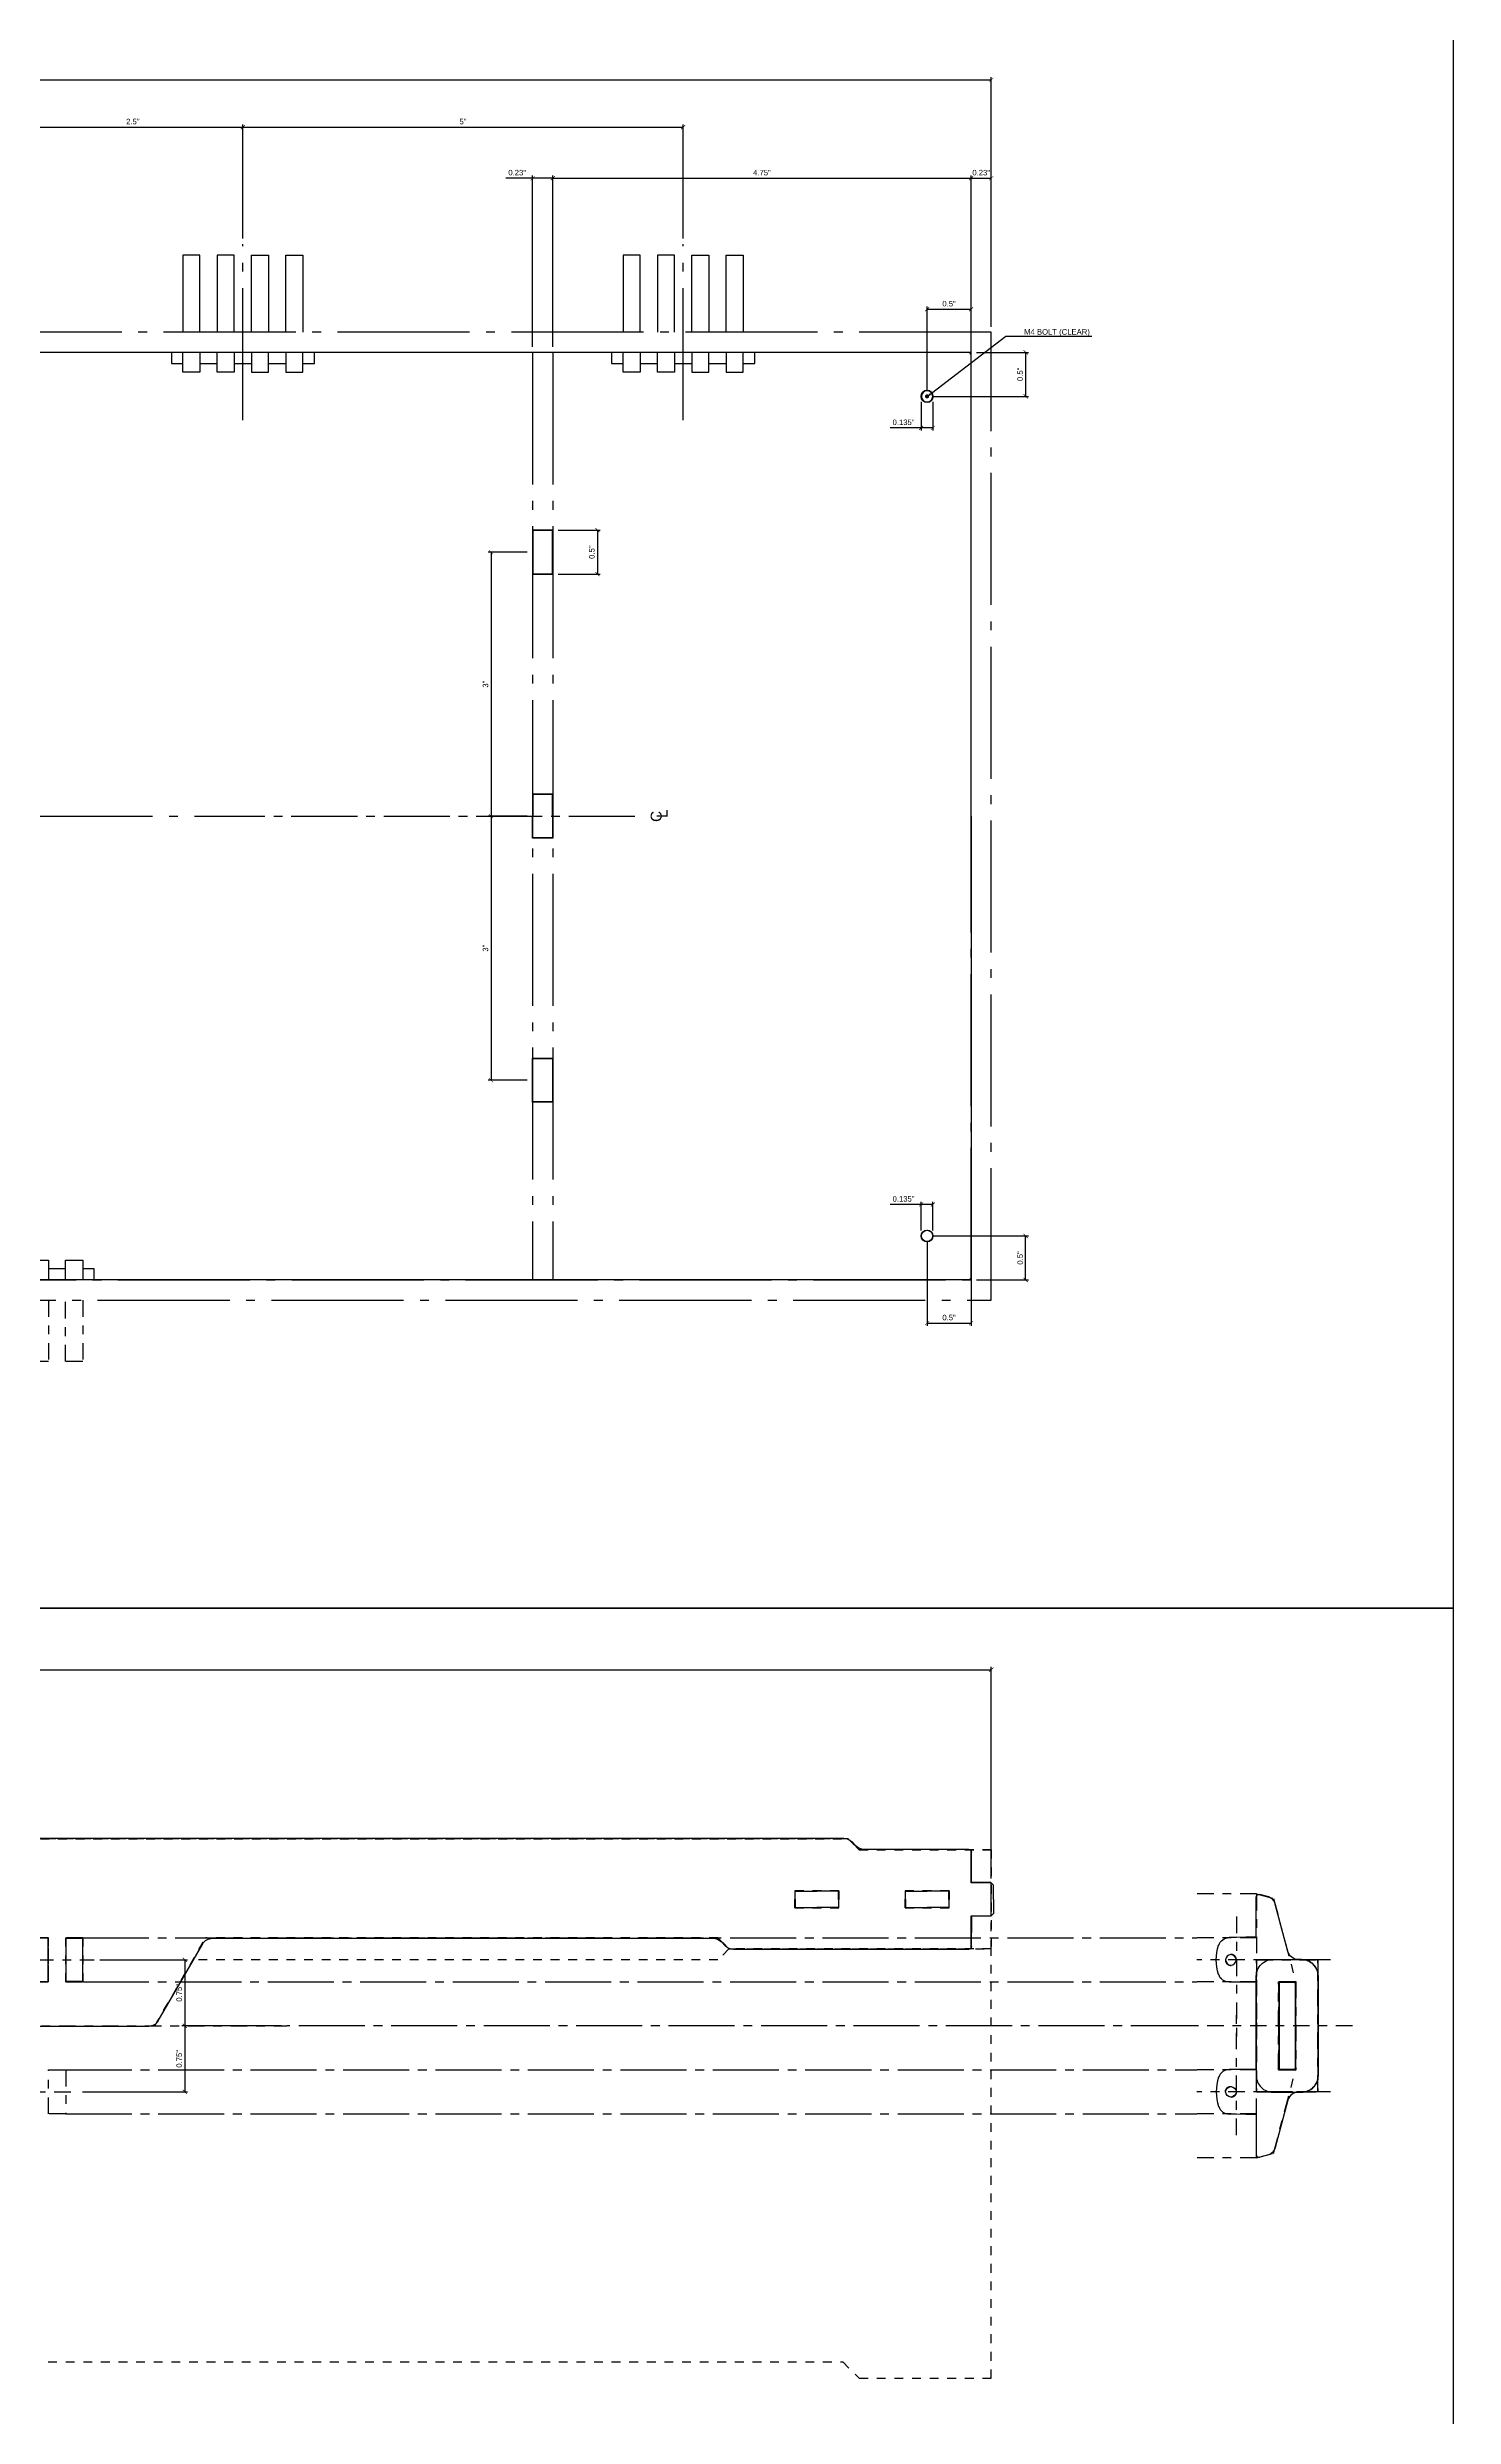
# Model space of a CAD drawing. Header units: inches. Extents: x -248 to 125, y -31 to 166.
# Drawn here: x 12.28 to 28.25, y 41.82 to 68.74 of the extents above; entities that cross this region are included whole.
import ezdxf

# ---------------------------------------------------------------- set-up
doc = ezdxf.new("R2010")
doc.units = ezdxf.units.IN
doc.header["$MEASUREMENT"] = 0
doc.linetypes.add('ACAD_ISO04W100', pattern=[30, 24, -3, 0, -3])
doc.linetypes.add('ACAD_ISO07W100', pattern=[3, 0, -3])
doc.layers.get('Defpoints').update_dxf_attribs({"color": 30})
doc.layers.add('ANNO', color=6, linetype='Continuous', lineweight=0)
doc.layers.add('CUT', color=1, linetype='Continuous')
doc.styles.get("Standard").update_dxf_attribs({"font": 'arial.ttf'})
doc.dimstyles.get("Standard").update_dxf_attribs({"dimtxt": 0.0625, "dimasz": 0.046875, "dimexe": 0.03125, "dimexo": 0.0625, "dimgap": 0.03125, "dimtad": 1, "dimdec": 4, "dimdsep": 46, "dimtxsty": 'Standard', "dimblk": 'ARCHTICK', "dimcen": 0.09, "dimadec": 0, "dimazin": 0, "dimtfac": 1, "dimtdec": 4, "dimtofl": 0, "dimtmove": 0, "dimatfit": 3, "dimldrblk": 'DOT', "dimfxl": 1, "dimtolj": 1, "dimtzin": 0, "dimarcsym": 0})

# ---------------------------------------------------------------- blocks, each defined once
blk = doc.blocks.new('BraceHole_Quarter')
at = {"layer": 'CUT', "ltscale": 0.003906}
for p, q in [((-0.25, 0.0935), (0, 0.0935)), ((-0.246, 0), (-0.246, 0.0975))]:
    blk.add_line(p, q, dxfattribs=at)
at = {"layer": 'Defpoints', "linetype": 'ACAD_ISO04W100', "ltscale": 0.003906}
for p, q in [((-0.25, -0.0975), (-0.25, 0.0975)), ((-0.25, 0.0975), (0.25, 0.0975)), ((0.25, 0.0975), (0.25, -0.0975)), ((0.25, -0.0975), (-0.25, -0.0975))]:
    blk.add_line(p, q, dxfattribs=at)
blk = doc.blocks.new('BraceHole')
at = {"color": 0}
blk.add_blockref('BraceHole_Quarter', (0, 0), dxfattribs=at)
at = {"color": 0, "xscale": -1}
blk.add_blockref('BraceHole_Quarter', (0, 0), dxfattribs=at)
at = {"color": 0, "xscale": -1, "rotation": 180}
blk.add_blockref('BraceHole_Quarter', (0, 0), dxfattribs=at)
at = {"color": 0, "rotation": 180}
blk.add_blockref('BraceHole_Quarter', (0, 0), dxfattribs=at)
blk = doc.blocks.new('BraceHoles')
at = {"color": 0}
for p in [(0.5, 0), (1.75, 0)]:
    blk.add_blockref('BraceHole', p, dxfattribs=at)
blk = doc.blocks.new('HingeHole')
at = {"layer": 'CUT', "ltscale": 0.003906}
for p, q in [((-0.0975, 0.495), (0.0975, 0.495)), ((-0.0925, 0), (-0.0925, 0.5)), ((0.0925, 0.5), (0.0925, 0)), ((0.0975, 0.005), (-0.0975, 0.005))]:
    blk.add_line(p, q, dxfattribs=at)
at = {"layer": 'Defpoints', "linetype": 'ACAD_ISO04W100', "ltscale": 0.003906}
for p, q in [((-0.0975, 0), (-0.0975, 0.5)), ((-0.0975, 0.5), (0.0975, 0.5)), ((0.0975, 0.5), (0.0975, 0)), ((0.0975, 0), (-0.0975, 0))]:
    blk.add_line(p, q, dxfattribs=at)
blk = doc.blocks.new('Dovetail_Out_Half')
for p, q in [((0.24, 0.1925), (0.24, 0.375)), ((-0.01, 0.16125), (0.02125, 0.1925)), ((-0.01, 0), (-0.01, 0.16125)), ((0.02125, 0.1925), (0.24, 0.1925))]:
    blk.add_line(p, q)
blk = doc.blocks.new('Lid_Front_Half')
at = {"layer": 'CUT'}
for p, q in [((-9.325, 0.005), (0, 0.005)), ((-10.775, -0.313), (-10.775, -0.151)), ((-10.744, -0.12), (-9.554, -0.12)), ((-9.465, -0.083), (-9.414, -0.032)), ((-10.775, -1.224), (-10.775, -1.062)), ((-8.07, -1.255), (-10.744, -1.255)), ((-7.93, -1.167), (-7.981, -1.218)), ((-2.152, -1.13), (-7.841, -1.13)), ((-1.539, -2.068), (-2.044, -1.193)), ((0, -2.13), (-1.431, -2.13))]:
    blk.add_line(p, q, dxfattribs=at)
for centre, radius, start, end in [((-9.325, -0.12), 0.125, 90, 135), ((-10.744, -0.151), 0.0312, 90, 180), ((-9.554, 0.005), 0.125, 270, 315), ((-10.744, -1.224), 0.0312, 180, 270), ((-8.07, -1.13), 0.125, 270, 315), ((-7.841, -1.255), 0.125, 90, 135), ((-2.152, -1.255), 0.125, 30, 90), ((-1.431, -2.005), 0.125, 210, 270)]:
    blk.add_arc(centre, radius, start, end, dxfattribs=at)
at = {"layer": 'Defpoints', "linetype": 'ACAD_ISO04W100', "ltscale": 0.0625}
blk.add_line((0, -2.378), (0, 0.488), dxfattribs=at)
at = {"layer": 'Defpoints', "linetype": 'ACAD_ISO04W100', "ltscale": 0.015625}
for p, q in [((-10.77, -0.5), (-10.77, -0.125)), ((-11, -0.875), (-11, -0.5)), ((-11, -0.5), (-10.77, -0.5)), ((-10.77, -0.875), (-11, -0.875)), ((-10.77, -1.25), (-10.77, -0.875))]:
    blk.add_line(p, q, dxfattribs=at)
at = {"xscale": -1, "rotation": 180}
for name, p in [('BraceHoles', (-10.77, -0.688)), ('HingeHole', (-0.585, -1.125))]:
    blk.add_blockref(name, p, dxfattribs=at)
at = {"rotation": 180}
blk.add_blockref('HingeHole', (-0.195, -1.125), dxfattribs=at)
at = {"layer": 'CUT'}
blk.add_blockref('Dovetail_Out_Half', (-11.015, -0.688), dxfattribs=at)
at = {"layer": 'CUT', "xscale": -1, "rotation": 180}
blk.add_blockref('Dovetail_Out_Half', (-11.015, -0.688), dxfattribs=at)
blk = doc.blocks.new('Lid_Top_Front')
blk.add_blockref('Lid_Front_Half', (0, 1.25))
at = {"xscale": -1}
blk.add_blockref('Lid_Front_Half', (0, 1.25), dxfattribs=at)
blk = doc.blocks.new('_ArchTick')
at = {"color": 0, "linetype": 'ByBlock', "const_width": 0.15}
blk.add_lwpolyline([(-0.5, -0.5), (0.5, 0.5)], dxfattribs=at)
blk = doc.blocks.new('*D1029')
at = {"layer": 'ANNO', "color": 0, "lineweight": -2, "transparency": 16777216}
for p, q in [((1, 65.562), (1, 68.398)), ((23, 65.562), (23, 68.398)), ((1, 68.367), (23, 68.367))]:
    blk.add_line(p, q, dxfattribs=at)
at = {"layer": 'Defpoints', "color": 0, "transparency": 16777216}
for p in [(23, 68.367), (1, 65.5), (23, 65.5)]:
    blk.add_point(p, dxfattribs=at)
at = {"layer": 'ANNO', "color": 0, "lineweight": -2, "transparency": 16777216, "xscale": 0.046875, "yscale": 0.046875, "zscale": 0.046875, "rotation": 180}
blk.add_blockref('_ArchTick', (1, 68.367), dxfattribs=at)
at = {"layer": 'ANNO', "color": 0, "lineweight": -2, "transparency": 16777216, "xscale": 0.046875, "yscale": 0.046875, "zscale": 0.046875}
blk.add_blockref('_ArchTick', (23, 68.367), dxfattribs=at)
at = {"layer": 'ANNO', "color": 0, "transparency": 16777216, "insert": (12, 68.43), "char_height": 0.0625, "attachment_point": 5}
blk.add_mtext('\\A1;22"', dxfattribs=at)
blk = doc.blocks.new('_Dot')
at = {"color": 0, "linetype": 'ByBlock', "lineweight": -2}
blk.add_line((-0.5, 0), (-1, 0), dxfattribs=at)
at = {"color": 0, "linetype": 'ByBlock', "const_width": 0.5}
blk.add_lwpolyline([(-0.25, 0, 1), (0.25, 0, 1)], format="xyb", close=True, dxfattribs=at)
blk = doc.blocks.new('*D1023')
at = {"layer": 'ANNO', "color": 0, "lineweight": -2, "transparency": 16777216}
for p, q in [((22.77, 65.332), (22.77, 67.28)), ((22.77, 67.249), (23, 67.249)), ((23, 65.562), (23, 67.28))]:
    blk.add_line(p, q, dxfattribs=at)
at = {"layer": 'Defpoints', "color": 0, "transparency": 16777216}
for p in [(23, 67.249), (23, 65.5), (22.77, 65.27)]:
    blk.add_point(p, dxfattribs=at)
at = {"layer": 'ANNO', "color": 0, "lineweight": -2, "transparency": 16777216, "xscale": 0.046875, "yscale": 0.046875, "zscale": 0.046875, "rotation": 180}
blk.add_blockref('_ArchTick', (22.77, 67.249), dxfattribs=at)
at = {"layer": 'ANNO', "color": 0, "lineweight": -2, "transparency": 16777216, "xscale": 0.046875, "yscale": 0.046875, "zscale": 0.046875}
blk.add_blockref('_ArchTick', (23, 67.249), dxfattribs=at)
at = {"layer": 'ANNO', "color": 0, "transparency": 16777216, "insert": (22.885, 67.312), "char_height": 0.0625, "attachment_point": 5}
blk.add_mtext('\\A1;0.23"', dxfattribs=at)
blk = doc.blocks.new('*D1018')
at = {"layer": 'ANNO', "color": 0, "lineweight": -2, "transparency": 16777216}
for p, q in [((12, 67.105), (12, 67.86)), ((14.5, 66.562), (14.5, 67.86)), ((12, 67.829), (14.5, 67.829))]:
    blk.add_line(p, q, dxfattribs=at)
at = {"layer": 'Defpoints', "color": 0, "transparency": 16777216}
for p in [(14.5, 67.829), (12, 67.043), (14.5, 66.5)]:
    blk.add_point(p, dxfattribs=at)
at = {"layer": 'ANNO', "color": 0, "lineweight": -2, "transparency": 16777216, "xscale": 0.046875, "yscale": 0.046875, "zscale": 0.046875, "rotation": 180}
blk.add_blockref('_ArchTick', (12, 67.829), dxfattribs=at)
at = {"layer": 'ANNO', "color": 0, "lineweight": -2, "transparency": 16777216, "xscale": 0.046875, "yscale": 0.046875, "zscale": 0.046875}
blk.add_blockref('_ArchTick', (14.5, 67.829), dxfattribs=at)
at = {"layer": 'ANNO', "color": 0, "transparency": 16777216, "insert": (13.25, 67.892), "char_height": 0.0625, "attachment_point": 5}
blk.add_mtext('\\A1;2.5"', dxfattribs=at)
blk = doc.blocks.new('*D1019')
at = {"layer": 'ANNO', "color": 0, "lineweight": -2, "transparency": 16777216}
for p, q in [((14.5, 66.562), (14.5, 67.86)), ((19.5, 66.562), (19.5, 67.86)), ((14.5, 67.829), (19.5, 67.829))]:
    blk.add_line(p, q, dxfattribs=at)
at = {"layer": 'Defpoints', "color": 0, "transparency": 16777216}
for p in [(19.5, 67.829), (14.5, 66.5), (19.5, 66.5)]:
    blk.add_point(p, dxfattribs=at)
at = {"layer": 'ANNO', "color": 0, "lineweight": -2, "transparency": 16777216, "xscale": 0.046875, "yscale": 0.046875, "zscale": 0.046875, "rotation": 180}
blk.add_blockref('_ArchTick', (14.5, 67.829), dxfattribs=at)
at = {"layer": 'ANNO', "color": 0, "lineweight": -2, "transparency": 16777216, "xscale": 0.046875, "yscale": 0.046875, "zscale": 0.046875}
blk.add_blockref('_ArchTick', (19.5, 67.829), dxfattribs=at)
at = {"layer": 'ANNO', "color": 0, "transparency": 16777216, "insert": (17, 67.892), "char_height": 0.0625, "attachment_point": 5}
blk.add_mtext('\\A1;5"', dxfattribs=at)
blk = doc.blocks.new('*D1021')
at = {"layer": 'ANNO', "color": 0, "lineweight": -2, "transparency": 16777216}
for p, q in [((17.79, 67.249), (17.487, 67.249)), ((17.79, 65.332), (17.79, 67.28)), ((18.02, 67.249), (17.79, 67.249)), ((18.02, 65.332), (18.02, 67.28))]:
    blk.add_line(p, q, dxfattribs=at)
at = {"layer": 'Defpoints', "color": 0, "transparency": 16777216}
for p in [(17.79, 67.249), (17.79, 65.27), (18.02, 65.27)]:
    blk.add_point(p, dxfattribs=at)
at = {"layer": 'ANNO', "color": 0, "lineweight": -2, "transparency": 16777216, "xscale": 0.046875, "yscale": 0.046875, "zscale": 0.046875, "rotation": 180}
blk.add_blockref('_ArchTick', (17.79, 67.249), dxfattribs=at)
at = {"layer": 'ANNO', "color": 0, "lineweight": -2, "transparency": 16777216, "xscale": 0.046875, "yscale": 0.046875, "zscale": 0.046875}
blk.add_blockref('_ArchTick', (18.02, 67.249), dxfattribs=at)
at = {"layer": 'ANNO', "color": 0, "transparency": 16777216, "insert": (17.615, 67.312), "char_height": 0.0625, "attachment_point": 5}
blk.add_mtext('\\A1;0.23"', dxfattribs=at)
blk = doc.blocks.new('*D1022')
at = {"layer": 'ANNO', "color": 0, "lineweight": -2, "transparency": 16777216}
for p, q in [((18.02, 65.332), (18.02, 67.28)), ((18.02, 67.249), (22.77, 67.249)), ((22.77, 65.332), (22.77, 67.28))]:
    blk.add_line(p, q, dxfattribs=at)
at = {"layer": 'Defpoints', "color": 0, "transparency": 16777216}
for p in [(22.77, 67.249), (18.02, 65.27), (22.77, 65.27)]:
    blk.add_point(p, dxfattribs=at)
at = {"layer": 'ANNO', "color": 0, "lineweight": -2, "transparency": 16777216, "xscale": 0.046875, "yscale": 0.046875, "zscale": 0.046875, "rotation": 180}
blk.add_blockref('_ArchTick', (18.02, 67.249), dxfattribs=at)
at = {"layer": 'ANNO', "color": 0, "lineweight": -2, "transparency": 16777216, "xscale": 0.046875, "yscale": 0.046875, "zscale": 0.046875}
blk.add_blockref('_ArchTick', (22.77, 67.249), dxfattribs=at)
at = {"layer": 'ANNO', "color": 0, "transparency": 16777216, "insert": (20.395, 67.312), "char_height": 0.0625, "attachment_point": 5}
blk.add_mtext('\\A1;4.75"', dxfattribs=at)
blk = doc.blocks.new('Hinge_Plan')
at = {"layer": 'Defpoints', "linetype": 'ACAD_ISO04W100', "ltscale": 0.0625}
blk.add_line((0, -1), (0, 1), dxfattribs=at)
at = {"layer": 'Defpoints'}
for p, q in [((-0.812, -0.23), (-0.812, -0.355)), ((0.813, -0.355), (0.813, -0.23)), ((-0.812, -0.355), (-0.683, -0.355)), ((-0.488, -0.355), (-0.293, -0.355)), ((-0.098, -0.355), (0.097, -0.355)), ((0.292, -0.355), (0.487, -0.355)), ((0.682, -0.355), (0.813, -0.355))]:
    blk.add_line(p, q, dxfattribs=at)
for points in [[(-0.488, 0), (-0.488, 0.873), (-0.683, 0.873), (-0.683, 0)], [(-0.098, 0), (-0.098, 0.873), (-0.293, 0.873), (-0.293, 0)], [(0.097, 0), (0.097, 0.873), (0.292, 0.873), (0.292, 0)], [(0.487, 0), (0.487, 0.873), (0.682, 0.873), (0.682, 0)], [(-0.488, -0.23), (-0.488, -0.455), (-0.683, -0.455), (-0.683, -0.23)], [(-0.098, -0.23), (-0.098, -0.455), (-0.293, -0.455), (-0.293, -0.23)], [(0.097, -0.23), (0.097, -0.455), (0.292, -0.455), (0.292, -0.23)], [(0.487, -0.23), (0.487, -0.455), (0.682, -0.455), (0.682, -0.23)]]:
    blk.add_lwpolyline(points, dxfattribs=at)
blk = doc.blocks.new('Clasp_Plan')
at = {"layer": 'Defpoints', "linetype": 'ACAD_ISO04W100', "ltscale": 0.0625}
blk.add_line((0, 1), (0, -1), dxfattribs=at)
at = {"layer": 'Defpoints'}
for p, q in [((-0.683, 0.355), (-0.813, 0.355)), ((-0.813, 0.355), (-0.813, 0.23)), ((-0.293, 0.355), (-0.488, 0.355)), ((0.097, 0.355), (-0.098, 0.355)), ((0.487, 0.355), (0.292, 0.355)), ((0.812, 0.355), (0.682, 0.355)), ((0.812, 0.23), (0.812, 0.355))]:
    blk.add_line(p, q, dxfattribs=at)
for points in [[(-0.488, 0.23), (-0.488, 0.455), (-0.683, 0.455), (-0.683, 0.23)], [(-0.098, 0.23), (-0.098, 0.455), (-0.293, 0.455), (-0.293, 0.23)], [(0.097, 0.23), (0.097, 0.455), (0.292, 0.455), (0.292, 0.23)], [(0.487, 0.23), (0.487, 0.455), (0.682, 0.455), (0.682, 0.23)]]:
    blk.add_lwpolyline(points, dxfattribs=at)
at = {"layer": 'Defpoints', "linetype": 'ACAD_ISO04W100', "ltscale": 0.007812}
for points in [[(-0.488, 0), (-0.488, -0.695), (-0.683, -0.695), (-0.683, 0)], [(-0.098, 0), (-0.098, -0.695), (-0.293, -0.695), (-0.293, 0)], [(0.292, 0), (0.292, -0.695), (0.097, -0.695), (0.097, 0)], [(0.682, 0), (0.682, -0.695), (0.487, -0.695), (0.487, 0)]]:
    blk.add_lwpolyline(points, dxfattribs=at)
blk = doc.blocks.new('BoxOutline')
at = {"layer": 'Defpoints', "linetype": 'ACAD_ISO04W100', "ltscale": 0.0625}
for p, q in [((-17.02, -0.23), (-17.02, -10.77)), ((-16.79, -0.23), (-16.79, -10.77)), ((-5.21, -0.23), (-5.21, -10.77)), ((-4.98, -0.23), (-4.98, -10.77)), ((-11, -3.5), (-11, -7.5)), ((-13, -5.5), (-9, -5.5))]:
    blk.add_line(p, q, dxfattribs=at)
for points in [[(-22, -11), (0, -11), (0, 0), (-22, 0)], [(-21.77, -10.77), (-0.23, -10.77), (-0.23, -0.23), (-21.77, -0.23)]]:
    blk.add_lwpolyline(points, close=True, dxfattribs=at)
for name, p in [('Hinge_Plan', (-18.5, 0)), ('Hinge_Plan', (-13.5, 0)), ('Hinge_Plan', (-8.5, 0)), ('Hinge_Plan', (-3.5, 0)), ('Clasp_Plan', (-11, -11))]:
    blk.add_blockref(name, p)
blk = doc.blocks.new('*D1037')
at = {"layer": 'ANNO', "color": 0, "lineweight": -2, "transparency": 16777216}
for p, q in [((22.27, 64.832), (22.27, 65.791)), ((22.27, 65.76), (22.77, 65.76)), ((22.77, 64.832), (22.77, 65.791))]:
    blk.add_line(p, q, dxfattribs=at)
at = {"layer": 'Defpoints', "color": 0, "transparency": 16777216}
for p in [(22.77, 65.76), (22.27, 64.77), (22.77, 64.77)]:
    blk.add_point(p, dxfattribs=at)
at = {"layer": 'ANNO', "color": 0, "lineweight": -2, "transparency": 16777216, "xscale": 0.046875, "yscale": 0.046875, "zscale": 0.046875, "rotation": 180}
blk.add_blockref('_ArchTick', (22.27, 65.76), dxfattribs=at)
at = {"layer": 'ANNO', "color": 0, "lineweight": -2, "transparency": 16777216, "xscale": 0.046875, "yscale": 0.046875, "zscale": 0.046875}
blk.add_blockref('_ArchTick', (22.77, 65.76), dxfattribs=at)
at = {"layer": 'ANNO', "color": 0, "transparency": 16777216, "insert": (22.52, 65.823), "char_height": 0.0625, "attachment_point": 5}
blk.add_mtext('\\A1;0.5"', dxfattribs=at)
blk = doc.blocks.new('*D1038')
at = {"layer": 'ANNO', "color": 0, "lineweight": -2, "transparency": 16777216}
for p, q in [((22.832, 65.27), (23.421, 65.27)), ((23.39, 65.27), (23.39, 64.77)), ((22.332, 64.77), (23.421, 64.77))]:
    blk.add_line(p, q, dxfattribs=at)
at = {"layer": 'Defpoints', "color": 0, "transparency": 16777216}
for p in [(22.77, 65.27), (22.27, 64.77), (23.39, 64.77)]:
    blk.add_point(p, dxfattribs=at)
at = {"layer": 'ANNO', "color": 0, "lineweight": -2, "transparency": 16777216, "xscale": 0.046875, "yscale": 0.046875, "zscale": 0.046875}
for p, rotation in [((23.39, 65.27), 90), ((23.39, 64.77), 270)]:
    blk.add_blockref('_ArchTick', p, dxfattribs=dict(at, rotation=rotation))
at = {"layer": 'ANNO', "color": 0, "transparency": 16777216, "insert": (23.327, 65.02), "char_height": 0.0625, "attachment_point": 5, "rotation": 90}
blk.add_mtext('\\A1;0.5"', dxfattribs=at)
blk = doc.blocks.new('*D1042')
at = {"layer": 'ANNO', "color": 0, "lineweight": -2, "transparency": 16777216}
for p, q in [((22.202, 64.707), (22.202, 64.381)), ((22.337, 64.707), (22.337, 64.381)), ((22.202, 64.412), (21.851, 64.412)), ((22.337, 64.412), (22.202, 64.412))]:
    blk.add_line(p, q, dxfattribs=at)
at = {"layer": 'Defpoints', "color": 0, "transparency": 16777216}
for p in [(22.202, 64.77), (22.337, 64.77), (22.202, 64.412)]:
    blk.add_point(p, dxfattribs=at)
at = {"layer": 'ANNO', "color": 0, "lineweight": -2, "transparency": 16777216, "xscale": 0.046875, "yscale": 0.046875, "zscale": 0.046875, "rotation": 180}
blk.add_blockref('_ArchTick', (22.202, 64.412), dxfattribs=at)
at = {"layer": 'ANNO', "color": 0, "lineweight": -2, "transparency": 16777216, "xscale": 0.046875, "yscale": 0.046875, "zscale": 0.046875}
blk.add_blockref('_ArchTick', (22.337, 64.412), dxfattribs=at)
at = {"layer": 'ANNO', "color": 0, "transparency": 16777216, "insert": (22.003, 64.475), "char_height": 0.0625, "attachment_point": 5}
blk.add_mtext('\\A1;0.135"', dxfattribs=at)
blk = doc.blocks.new('*D1031')
at = {"layer": 'ANNO', "color": 0, "lineweight": -2, "transparency": 16777216}
for p, q in [((22.27, 55.167), (22.27, 54.209)), ((22.77, 55.167), (22.77, 54.209)), ((22.27, 54.24), (22.77, 54.24))]:
    blk.add_line(p, q, dxfattribs=at)
at = {"layer": 'Defpoints', "color": 0, "transparency": 16777216}
for p in [(22.27, 55.23), (22.77, 55.23), (22.77, 54.24)]:
    blk.add_point(p, dxfattribs=at)
at = {"layer": 'ANNO', "color": 0, "lineweight": -2, "transparency": 16777216, "xscale": 0.046875, "yscale": 0.046875, "zscale": 0.046875, "rotation": 180}
blk.add_blockref('_ArchTick', (22.27, 54.24), dxfattribs=at)
at = {"layer": 'ANNO', "color": 0, "lineweight": -2, "transparency": 16777216, "xscale": 0.046875, "yscale": 0.046875, "zscale": 0.046875}
blk.add_blockref('_ArchTick', (22.77, 54.24), dxfattribs=at)
at = {"layer": 'ANNO', "color": 0, "transparency": 16777216, "insert": (22.52, 54.303), "char_height": 0.0625, "attachment_point": 5}
blk.add_mtext('\\A1;0.5"', dxfattribs=at)
blk = doc.blocks.new('*D1032')
at = {"layer": 'ANNO', "color": 0, "lineweight": -2, "transparency": 16777216}
for p, q in [((22.332, 55.23), (23.421, 55.23)), ((23.39, 54.73), (23.39, 55.23)), ((22.832, 54.73), (23.421, 54.73))]:
    blk.add_line(p, q, dxfattribs=at)
at = {"layer": 'Defpoints', "color": 0, "transparency": 16777216}
for p in [(22.27, 55.23), (23.39, 55.23), (22.77, 54.73)]:
    blk.add_point(p, dxfattribs=at)
at = {"layer": 'ANNO', "color": 0, "lineweight": -2, "transparency": 16777216, "xscale": 0.046875, "yscale": 0.046875, "zscale": 0.046875}
for p, rotation in [((23.39, 55.23), 90), ((23.39, 54.73), 270)]:
    blk.add_blockref('_ArchTick', p, dxfattribs=dict(at, rotation=rotation))
at = {"layer": 'ANNO', "color": 0, "transparency": 16777216, "insert": (23.327, 54.98), "char_height": 0.0625, "attachment_point": 5, "rotation": 90}
blk.add_mtext('\\A1;0.5"', dxfattribs=at)
blk = doc.blocks.new('*D1033')
at = {"layer": 'ANNO', "color": 0, "lineweight": -2, "transparency": 16777216}
for p, q in [((22.202, 55.588), (21.851, 55.588)), ((22.202, 55.292), (22.202, 55.619)), ((22.337, 55.588), (22.202, 55.588)), ((22.337, 55.292), (22.337, 55.619))]:
    blk.add_line(p, q, dxfattribs=at)
at = {"layer": 'Defpoints', "color": 0, "transparency": 16777216}
for p in [(22.202, 55.588), (22.202, 55.23), (22.337, 55.23)]:
    blk.add_point(p, dxfattribs=at)
at = {"layer": 'ANNO', "color": 0, "lineweight": -2, "transparency": 16777216, "xscale": 0.046875, "yscale": 0.046875, "zscale": 0.046875, "rotation": 180}
blk.add_blockref('_ArchTick', (22.202, 55.588), dxfattribs=at)
at = {"layer": 'ANNO', "color": 0, "lineweight": -2, "transparency": 16777216, "xscale": 0.046875, "yscale": 0.046875, "zscale": 0.046875}
blk.add_blockref('_ArchTick', (22.337, 55.588), dxfattribs=at)
at = {"layer": 'ANNO', "color": 0, "transparency": 16777216, "insert": (22.003, 55.651), "char_height": 0.0625, "attachment_point": 5}
blk.add_mtext('\\A1;0.135"', dxfattribs=at)
blk = doc.blocks.new('BottomPlate_V2_Quarter')
at = {"layer": 'CUT'}
blk.add_lwpolyline([(-0.966, -1.279), (-0.966, 3.96, -0.414214), (-0.934, 3.991), (9.804, 3.991)], format="xyb", dxfattribs=at)
blk.add_lwpolyline([(4.011, 1.474), (3.787, 1.474), (3.787, 1.968), (4.011, 1.968)], close=True, dxfattribs=at)
blk.add_lwpolyline([(3.787, -1.279), (3.787, -1.032), (4.011, -1.032), (4.011, -1.279)], dxfattribs=at)
blk.add_circle((-0.466, 3.491), 0.0645, dxfattribs=at)
at = {"layer": 'Defpoints'}
blk.add_lwpolyline([(4.014, 1.471), (3.784, 1.471), (3.784, 1.971), (4.014, 1.971)], close=True, dxfattribs=at)
blk.add_lwpolyline([(3.784, -1.279), (3.784, -1.029), (4.014, -1.029), (4.014, -1.279)], dxfattribs=at)
blk.add_circle((-0.466, 3.491), 0.0675, dxfattribs=at)
blk = doc.blocks.new('BottomPlate_V2')
blk.add_blockref('BottomPlate_V2_Quarter', (-9.804, 1.279))
at = {"xscale": -1}
blk.add_blockref('BottomPlate_V2_Quarter', (9.804, 1.279), dxfattribs=at)
at = {"xscale": -1, "rotation": 180}
blk.add_blockref('BottomPlate_V2_Quarter', (-9.804, -1.279), dxfattribs=at)
at = {"rotation": 180}
blk.add_blockref('BottomPlate_V2_Quarter', (9.804, -1.279), dxfattribs=at)
blk = doc.blocks.new('*D1043')
at = {"layer": 'ANNO', "color": 0, "lineweight": -2, "transparency": 16777216}
for p, q in [((18.082, 63.25), (18.557, 63.25)), ((18.526, 63.25), (18.526, 62.75)), ((18.082, 62.75), (18.557, 62.75))]:
    blk.add_line(p, q, dxfattribs=at)
at = {"layer": 'Defpoints', "color": 0, "transparency": 16777216}
for p in [(18.02, 63.25), (18.02, 62.75), (18.526, 62.75)]:
    blk.add_point(p, dxfattribs=at)
at = {"layer": 'ANNO', "color": 0, "lineweight": -2, "transparency": 16777216, "xscale": 0.046875, "yscale": 0.046875, "zscale": 0.046875}
for p, rotation in [((18.526, 63.25), 90), ((18.526, 62.75), 270)]:
    blk.add_blockref('_ArchTick', p, dxfattribs=dict(at, rotation=rotation))
at = {"layer": 'ANNO', "color": 0, "transparency": 16777216, "insert": (18.463, 63), "char_height": 0.0625, "attachment_point": 5, "rotation": 90}
blk.add_mtext('\\A1;0.5"', dxfattribs=at)
blk = doc.blocks.new('*D1044')
at = {"layer": 'ANNO', "color": 0, "lineweight": -2, "transparency": 16777216}
for p, q in [((17.727, 63), (17.287, 63)), ((17.318, 63), (17.318, 60)), ((17.73, 60), (17.287, 60))]:
    blk.add_line(p, q, dxfattribs=at)
at = {"layer": 'Defpoints', "color": 0, "transparency": 16777216}
for p in [(17.79, 63), (17.318, 60), (17.793, 60)]:
    blk.add_point(p, dxfattribs=at)
at = {"layer": 'ANNO', "color": 0, "lineweight": -2, "transparency": 16777216, "xscale": 0.046875, "yscale": 0.046875, "zscale": 0.046875}
for p, rotation in [((17.318, 63), 90), ((17.318, 60), 270)]:
    blk.add_blockref('_ArchTick', p, dxfattribs=dict(at, rotation=rotation))
at = {"layer": 'ANNO', "color": 0, "transparency": 16777216, "insert": (17.255, 61.5), "char_height": 0.0625, "attachment_point": 5, "rotation": 90}
blk.add_mtext('\\A1;3"', dxfattribs=at)
blk = doc.blocks.new('*D1045')
at = {"layer": 'ANNO', "color": 0, "lineweight": -2, "transparency": 16777216}
for p, q in [((17.73, 60), (17.287, 60)), ((17.318, 60), (17.318, 57)), ((17.727, 57), (17.287, 57))]:
    blk.add_line(p, q, dxfattribs=at)
at = {"layer": 'Defpoints', "color": 0, "transparency": 16777216}
for p in [(17.793, 60), (17.318, 57), (17.79, 57)]:
    blk.add_point(p, dxfattribs=at)
at = {"layer": 'ANNO', "color": 0, "lineweight": -2, "transparency": 16777216, "xscale": 0.046875, "yscale": 0.046875, "zscale": 0.046875}
for p, rotation in [((17.318, 60), 90), ((17.318, 57), 270)]:
    blk.add_blockref('_ArchTick', p, dxfattribs=dict(at, rotation=rotation))
at = {"layer": 'ANNO', "color": 0, "transparency": 16777216, "insert": (17.255, 58.5), "char_height": 0.0625, "attachment_point": 5, "rotation": 90}
blk.add_mtext('\\A1;3"', dxfattribs=at)
blk = doc.blocks.new('CL')
at = {"layer": 'ANNO', "char_height": 0.125, "attachment_point": 5, "rotation": 90}
for s, insert in [('C', (0.152, -0.003)), ('L', (0.219, 0.029))]:
    blk.add_mtext_dynamic_manual_height_columns(s, width=0.125, gutter_width=1, heights=[0], dxfattribs=dict(at, insert=insert))
blk = doc.blocks.new('*D1053')
at = {"layer": 'ANNO', "color": 0, "lineweight": -2, "transparency": 16777216}
for p, q in [((1, 47.943), (1, 50.333)), ((1, 50.302), (23, 50.302)), ((23, 47.943), (23, 50.333))]:
    blk.add_line(p, q, dxfattribs=at)
at = {"layer": 'Defpoints', "color": 0, "transparency": 16777216}
for p in [(23, 50.302), (1, 47.88), (23, 47.88)]:
    blk.add_point(p, dxfattribs=at)
at = {"layer": 'ANNO', "color": 0, "lineweight": -2, "transparency": 16777216, "xscale": 0.046875, "yscale": 0.046875, "zscale": 0.046875, "rotation": 180}
blk.add_blockref('_ArchTick', (1, 50.302), dxfattribs=at)
at = {"layer": 'ANNO', "color": 0, "lineweight": -2, "transparency": 16777216, "xscale": 0.046875, "yscale": 0.046875, "zscale": 0.046875}
blk.add_blockref('_ArchTick', (23, 50.302), dxfattribs=at)
at = {"layer": 'ANNO', "color": 0, "transparency": 16777216, "insert": (12, 50.365), "char_height": 0.0625, "attachment_point": 5}
blk.add_mtext('\\A1;22"', dxfattribs=at)
blk = doc.blocks.new('Clasp_Footprint')
at = {"layer": 'Defpoints', "linetype": 'ACAD_ISO04W100', "ltscale": 0.007812}
for p, q in [((-0.8125, 0.75), (0.8125, 0.75)), ((-3, 0), (3, 0)), ((-0.6175, -0.75), (0.6175, -0.75))]:
    blk.add_line(p, q, dxfattribs=at)
for points in [[(-0.4875, 1), (-0.6825, 1), (-0.6825, 0.5), (-0.4875, 0.5), (-0.4875, 1)], [(-0.0975, 1), (-0.2925, 1), (-0.2925, 0.5), (-0.0975, 0.5), (-0.0975, 1)], [(0.2925, 1), (0.0975, 1), (0.0975, 0.5), (0.2925, 0.5), (0.2925, 1)], [(0.6825, 1), (0.4875, 1), (0.4875, 0.5), (0.6825, 0.5), (0.6825, 1)], [(-0.2925, -1), (-0.4875, -1), (-0.4875, -0.5), (-0.2925, -0.5), (-0.2925, -1)], [(0.0975, -1), (-0.0975, -1), (-0.0975, -0.5), (0.0975, -0.5), (0.0975, -1)], [(0.4875, -1), (0.2925, -1), (0.2925, -0.5), (0.4875, -0.5), (0.4875, -1)]]:
    blk.add_lwpolyline(points, dxfattribs=at)
blk = doc.blocks.new('Elev_Front_Guide')
at = {"layer": 'Defpoints', "linetype": 'ACAD_ISO07W100', "ltscale": 0.015625}
for p, q in [((-11, 6.005), (-9.5, 6.005)), ((-11, 4.88), (-11, 6.005)), ((-9.5, 6.005), (-11, 6.005)), ((-11, 6.005), (-11, 4.88)), ((-9.5, 6.005), (-9.375, 6.13)), ((-9.375, 6.13), (-9.5, 6.005)), ((-9.375, 6.13), (0, 6.13)), ((0, 6.13), (-9.375, 6.13)), ((0, 6.13), (9.375, 6.13)), ((9.375, 6.13), (0, 6.13)), ((9.375, 6.13), (9.5, 6.005)), ((9.5, 6.005), (9.375, 6.13)), ((9.5, 6.005), (11, 6.005)), ((11, 6.005), (9.5, 6.005)), ((11, 6.005), (11, 4.88)), ((11, 4.88), (11, 6.005)), ((-8, 4.88), (-11, 4.88)), ((-11, 4.88), (-11, 0)), ((-7.875, 5.005), (-8, 4.88)), ((-8, 4.88), (-7.875, 5.005)), ((-7.875, 4.755), (-8, 4.88)), ((-2.077, 5.005), (-7.875, 5.005)), ((-1.5, 4.005), (-2.077, 5.005)), ((1.5, 4.005), (2.077, 5.005)), ((7.895, 5.005), (2.077, 5.005)), ((8.02, 4.88), (7.895, 5.005)), ((7.895, 5.005), (8.02, 4.88)), ((8.02, 4.88), (7.895, 4.755)), ((11, 4.88), (8.02, 4.88)), ((8.02, 4.88), (11, 4.88)), ((11, 4.88), (8.02, 4.88)), ((11, 0), (11, 4.88)), ((-1.933, 4.755), (-7.875, 4.755)), ((7.895, 4.755), (1.933, 4.755)), ((-11, 0), (-9.5, 0)), ((-9.5, 0), (-9.312, 0.188)), ((-9.312, 0.188), (9.312, 0.188)), ((9.312, 0.188), (9.5, 0)), ((9.5, 0), (11, 0))]:
    blk.add_line(p, q, dxfattribs=at)
blk.add_blockref('Clasp_Footprint', (0, 4.005))
blk = doc.blocks.new('*D1068')
at = {"layer": 'ANNO', "color": 0, "lineweight": -2, "transparency": 16777216}
for p, q in [((12.875, 47.005), (13.871, 47.005)), ((13.84, 47.005), (13.84, 46.255)), ((14.937, 46.255), (13.808, 46.255))]:
    blk.add_line(p, q, dxfattribs=at)
at = {"layer": 'Defpoints', "color": 0, "transparency": 16777216}
for p in [(12.812, 47.005), (13.84, 46.255), (15, 46.255)]:
    blk.add_point(p, dxfattribs=at)
at = {"layer": 'ANNO', "color": 0, "lineweight": -2, "transparency": 16777216, "xscale": 0.046875, "yscale": 0.046875, "zscale": 0.046875}
for p, rotation in [((13.84, 47.005), 90), ((13.84, 46.255), 270)]:
    blk.add_blockref('_ArchTick', p, dxfattribs=dict(at, rotation=rotation))
at = {"layer": 'ANNO', "color": 0, "transparency": 16777216, "insert": (13.776, 46.63), "char_height": 0.0625, "attachment_point": 5, "rotation": 90}
blk.add_mtext('\\A1;0.75"', dxfattribs=at)
blk = doc.blocks.new('*D1069')
at = {"layer": 'ANNO', "color": 0, "lineweight": -2, "transparency": 16777216}
for p, q in [((14.937, 46.255), (13.808, 46.255)), ((13.84, 46.255), (13.84, 45.505)), ((12.68, 45.505), (13.871, 45.505))]:
    blk.add_line(p, q, dxfattribs=at)
at = {"layer": 'Defpoints', "color": 0, "transparency": 16777216}
for p in [(15, 46.255), (12.617, 45.505), (13.84, 45.505)]:
    blk.add_point(p, dxfattribs=at)
at = {"layer": 'ANNO', "color": 0, "lineweight": -2, "transparency": 16777216, "xscale": 0.046875, "yscale": 0.046875, "zscale": 0.046875}
for p, rotation in [((13.84, 46.255), 90), ((13.84, 45.505), 270)]:
    blk.add_blockref('_ArchTick', p, dxfattribs=dict(at, rotation=rotation))
at = {"layer": 'ANNO', "color": 0, "transparency": 16777216, "insert": (13.776, 45.88), "char_height": 0.0625, "attachment_point": 5, "rotation": 90}
blk.add_mtext('\\A1;0.75"', dxfattribs=at)
blk = doc.blocks.new('Latch_Mid')
at = {"layer": 'CUT', "ltscale": 0.007812}
for p, q in [((0.253, 0.919), (0.253, 1.369)), ((0.253, 0.919), (0.49, 0.909)), ((0.48, 0.909), (0.562, 0.909)), ((0.253, 0.403), (0.49, 0.403)), ((0.48, 0.403), (0.562, 0.403))]:
    blk.add_line(p, q, dxfattribs=at)
blk.add_lwpolyline([(0.253, 0.403), (0.253, -0.659, -0.414214), (0.066, -0.847), (-0.261, -0.847, -0.414214), (-0.448, -0.659), (-0.448, 0.472, -0.414214), (-0.261, 0.659), (-0.226, 0.659, 0.339454), (-0.105, 0.752), (0.038, 1.288, -0.267949), (0.127, 1.376), (0.214, 1.4)], format="xyb", dxfattribs=at)
at = {"layer": 'CUT'}
blk.add_lwpolyline([(-0.19, -0.573), (-0.19, 0.386, -0.414214), (-0.174, 0.401), (-0.021, 0.401, -0.414214), (-0.005, 0.386), (-0.005, -0.573, -0.414214), (-0.021, -0.589), (-0.174, -0.589, -0.414214)], format="xyb", close=True, dxfattribs=at)
at = {"layer": 'CUT', "ltscale": 0.003906}
blk.add_circle((0.542, 0.656), 0.0595, dxfattribs=at)
at = {"layer": 'CUT', "ltscale": 0.007812}
for centre, radius, start, end in [((0.222, 1.369), 0.0312, 0, 105), ((0.562, 0.784), 0.125, 18.3655, 90), ((0.177, 0.656), 0.531, 341.6345, 18.3655), ((0.562, 0.528), 0.125, 270, 341.6345)]:
    blk.add_arc(centre, radius, start, end, dxfattribs=at)
at = {"layer": 'Defpoints', "linetype": 'ACAD_ISO04W100', "ltscale": 0.007812}
for p, q in [((0.059, 1.355), (-0.195, 0.406)), ((0.25, 1.406), (0.059, 1.355)), ((0.25, 1.406), (0.25, -0.274)), ((0.25, 1.406), (0.928, 1.406)), ((0.48, 1.147), (0.48, -0.274)), ((0.25, 0.906), (0.928, 0.906)), ((-0.59, 0.656), (0.928, 0.656)), ((0.25, 0.406), (0.928, 0.406)), ((-0.839, -0.094), (0.928, -0.094))]:
    blk.add_line(p, q, dxfattribs=at)
for points in [[(-0.445, -0.844), (-0.445, 0.656), (0.25, 0.656), (0.25, -0.844)], [(-0.195, -0.594), (-0.195, 0.406), (0, 0.406), (0, -0.594)]]:
    blk.add_lwpolyline(points, close=True, dxfattribs=at)
at = {"layer": 'Defpoints', "linetype": 'ACAD_ISO04W100', "ltscale": 0.003906}
blk.add_circle((0.542, 0.656), 0.0625, dxfattribs=at)

msp = doc.modelspace()

# ---------------------------------------------------------------- linework, layer by layer
msp.add_circle((22.27, 64.77), 0.0675)
at = {"layer": 'Defpoints', "linetype": 'ACAD_ISO04W100', "ltscale": 0.03125}
for p, q in [((14, 60), (19.04279, 60)), ((12.6825, 47.255), (25.3349, 47.255)), ((12.6825, 46.755), (25.3349, 46.755)), ((25.3349, 46.255), (15, 46.255)), ((12.4875, 45.755), (25.3349, 45.755)), ((12.4875, 45.255), (25.3349, 45.255))]:
    msp.add_line(p, q, dxfattribs=at)
at = {"layer": 'Defpoints'}
for points in [[(-4.25, 51), (28.25, 51), (28.25, 69), (-4.25, 69)], [(-4.25, 33), (28.25, 33), (28.25, 51), (-4.25, 51)]]:
    msp.add_lwpolyline(points, close=True, dxfattribs=at)

# ---------------------------------------------------------------- block references
for name, p in [('BottomPlate_V2', (12, 60)), ('CL', (19.04279, 60)), ('Elev_Front_Guide', (12, 42.25))]:
    msp.add_blockref(name, p)
at = {"layer": 'ANNO'}
msp.add_blockref('BoxOutline', (23, 65.5), dxfattribs=at)
at = {"layer": 'CUT', "xscale": -1}
for name, p in [('Lid_Top_Front', (12, 47.13)), ('Latch_Mid', (26.2627, 46.34875))]:
    msp.add_blockref(name, p, dxfattribs=at)
at = {"layer": 'CUT', "rotation": 180}
msp.add_blockref('Latch_Mid', (26.2627, 46.16125), dxfattribs=at)

# ---------------------------------------------------------------- texts
at = {"layer": 'ANNO', "insert": (23.37233, 65.45275), "char_height": 0.0625, "attachment_point": 7}
msp.add_mtext('\\A1;M4 BOLT (CLEAR)', dxfattribs=at)

# ---------------------------------------------------------------- dimensions: what is measured, and where the dimension line sits
at = {"layer": 'ANNO'}
for base, p1, p2, picture, middle in [((23, 68.36723), (1, 65.5), (23, 65.5), '*D1029', (12, 68.42986)), ((22.77, 65.76007), (22.27, 64.77), (22.77, 64.77), '*D1037', (22.52, 65.82323)), ((22.2025, 64.41218), (22.3375, 64.77), (22.2025, 64.77), '*D1042', (22.00349, 64.47537)), ((22.2025, 55.58782), (22.3375, 55.23), (22.2025, 55.23), '*D1033', (22.00349, 55.651)), ((22.77, 54.23993), (22.27, 55.23), (22.77, 55.23), '*D1031', (22.52, 54.30309)), ((23, 50.30195), (1, 47.88), (23, 47.88), '*D1053', (12, 50.36458))]:
    dim = msp.add_linear_dim(base=base, p1=p1, p2=p2, dimstyle='Standard', override={"dimpost": '"'}, dxfattribs=at)
    dim.commit()
    dim.dimension.update_dxf_attribs({"geometry": picture, "text_midpoint": middle})
for base, p1, p2, angle, picture, middle in [((14.5, 67.82853), (12, 67.04279), (14.5, 66.5), 180, '*D1018', (13.25, 67.89169)), ((19.5, 67.82853), (14.5, 66.5), (19.5, 66.5), 180, '*D1019', (17, 67.89156)), ((17.79, 67.24879), (18.02, 65.27), (17.79, 65.27), 180, '*D1021', (17.61527, 67.31197)), ((22.77, 67.24879), (18.02, 65.27), (22.77, 65.27), 180, '*D1022', (20.395, 67.31182)), ((23.38997, 64.77), (22.77, 65.27), (22.27, 64.77), 90, '*D1038', (23.32681, 65.02)), ((18.52618, 62.75), (18.02, 63.25), (18.02, 62.75), 90, '*D1043', (18.46302, 63)), ((17.31825, 60), (17.79, 63), (17.793, 60), 90, '*D1044', (17.25507, 61.5)), ((17.31825, 57), (17.793, 60), (17.79, 57), 90, '*D1045', (17.25507, 58.5)), ((23.38997, 55.23), (22.77, 54.73), (22.27, 55.23), 270, '*D1032', (23.32681, 54.98)), ((13.8396, 46.255), (12.8125, 47.005), (15, 46.255), 90, '*D1068', (13.77644, 46.63)), ((13.8396, 45.505), (15, 46.255), (12.6175, 45.505), 90, '*D1069', (13.77644, 45.88))]:
    dim = msp.add_linear_dim(base=base, p1=p1, p2=p2, angle=angle, dimstyle='Standard', override={"dimpost": '"'}, dxfattribs=at)
    dim.commit()
    dim.dimension.update_dxf_attribs({"geometry": picture, "text_midpoint": middle})
dim = msp.add_linear_dim(base=(23, 67.24879), p1=(22.77, 65.27), p2=(23, 65.5), dimstyle='Standard', override={"dimpost": '"'}, dxfattribs=at)
dim.commit()
dim.dimension.update_dxf_attribs({"geometry": '*D1023', "text_midpoint": (22.885, 67.24879), "dimtype": 160})

# ---------------------------------------------------------------- leaders
at = {"layer": 'ANNO', "annotation_type": 0, "has_hookline": 1, "hookline_direction": 0, "text_width": 0.73751}
msp.add_leader([(22.27, 64.77), (23.16363, 65.45275), (23.37233, 65.45275)], dimstyle='Standard', dxfattribs=at)

doc.saveas('drawing.dxf')
